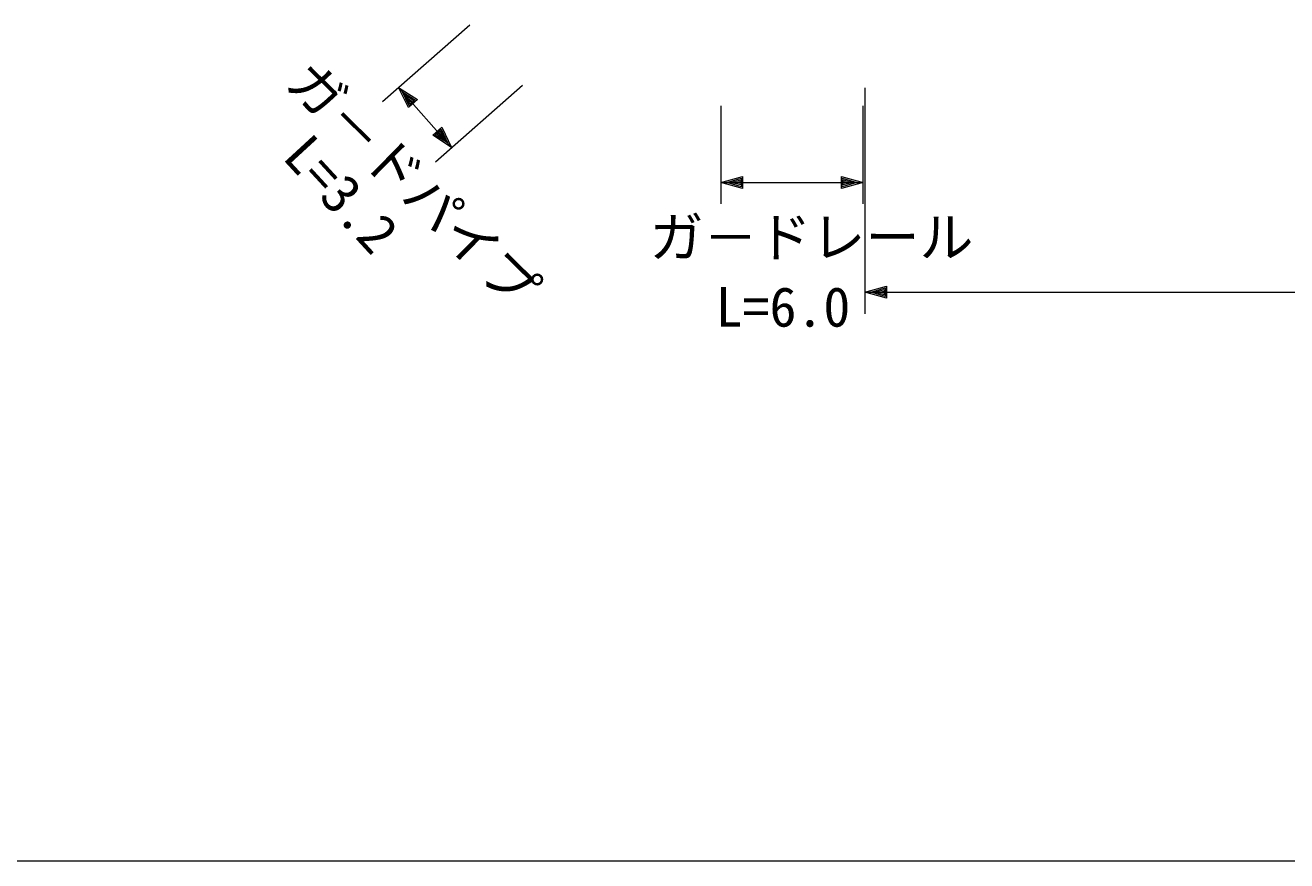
# Model space of a CAD drawing. Units: millimetres, scale not verified. Extents: x 40000 to 680000, y 20000 to 380000.
# Drawn here: x 180477 to 238894, y 205000 to 243696 of the extents above; entities that cross this region are included whole.
import ezdxf
from ezdxf.enums import TextEntityAlignment as Align

# ---------------------------------------------------------------- set-up
doc = ezdxf.new("R2010")
doc.units = ezdxf.units.MM
doc.header["$LTSCALE"] = 1000
doc.layers.add('M-STR-HTXT', color=7, linetype='Continuous', lineweight=13)
doc.layers.add('M-TTL-BAND', color=7, linetype='Continuous', lineweight=13)
doc.styles.add('ＭＳ ゴシック', font='')
doc.styles.get('ＭＳ ゴシック').set_extended_font_data('MS Gothic')

msp = doc.modelspace()

# ---------------------------------------------------------------- linework, layer by layer
at = {"layer": 'M-STR-HTXT'}
for p, q in [((201057, 243696), (197016, 240155)), ((197767, 240813), (200218, 238035)), ((197767, 240813), (198637, 240249)), ((198217, 239881), (197767, 240813)), ((199467, 237377), (203508, 240919)), ((219352, 240804), (219352, 230337)), ((197952, 240604), (198551, 240226)), ((198250, 239963), (197952, 240604)), ((198057, 240484), (198464, 240204)), ((198284, 240046), (198057, 240484)), ((198216, 240304), (198378, 240181)), ((198318, 240128), (198216, 240304)), ((198637, 240249), (198217, 239881)), ((198551, 240226), (198250, 239963)), ((198464, 240204), (198284, 240046)), ((198378, 240181), (198318, 240128)), ((212688, 239962), (212688, 235422)), ((219272, 235422), (219272, 239962)), ((199347, 238599), (199768, 238968)), ((199768, 238968), (200218, 238035)), ((200218, 238035), (199347, 238599)), ((199434, 238622), (199734, 238885)), ((200033, 238245), (199434, 238622)), ((199520, 238645), (199700, 238803)), ((199927, 238365), (199520, 238645)), ((199607, 238667), (199667, 238720)), ((199769, 238544), (199607, 238667)), ((199667, 238720), (199769, 238544)), ((199700, 238803), (199927, 238365)), ((199734, 238885), (200033, 238245)), ((212688, 236418), (213688, 236697)), ((212968, 236418), (213648, 236617)), ((213648, 236617), (213648, 236219)), ((213688, 236697), (213688, 236139)), ((218272, 236139), (218272, 236697)), ((218272, 236697), (219272, 236418)), ((218312, 236219), (218312, 236617)), ((218312, 236617), (218992, 236418)), ((212688, 236418), (219272, 236418)), ((213688, 236139), (212688, 236418)), ((213648, 236219), (212968, 236418)), ((213128, 236418), (213608, 236538)), ((213608, 236299), (213128, 236418)), ((213368, 236418), (213568, 236458)), ((213568, 236378), (213368, 236418)), ((213568, 236458), (213568, 236378)), ((213608, 236538), (213608, 236299)), ((219272, 236418), (218272, 236139)), ((218992, 236418), (218312, 236219)), ((218352, 236299), (218352, 236538)), ((218352, 236538), (218832, 236418)), ((218832, 236418), (218352, 236299)), ((218392, 236378), (218392, 236458)), ((218392, 236458), (218592, 236418)), ((218592, 236418), (218392, 236378)), ((219352, 231333), (220352, 231612)), ((219352, 231333), (516589, 231333)), ((220352, 231054), (219352, 231333)), ((219632, 231333), (220312, 231532)), ((220312, 231134), (219632, 231333)), ((219792, 231333), (220272, 231453)), ((220272, 231213), (219792, 231333)), ((220032, 231333), (220232, 231373)), ((220232, 231293), (220032, 231333)), ((220232, 231373), (220232, 231293)), ((220272, 231453), (220272, 231213)), ((220312, 231532), (220312, 231134)), ((220352, 231612), (220352, 231054))]:
    msp.add_line(p, q, dxfattribs=at)
at = {"layer": 'M-TTL-BAND'}
msp.add_line((40000, 205000), (579000, 205000), dxfattribs=at)

# ---------------------------------------------------------------- texts
at = {"layer": 'M-STR-HTXT', "style": 'ＭＳ ゴシック'}
for s, rotation, p in [('ガ－ドパイプ', 315.498, (192071, 240537)), ('L=3.2', 312.597, (191927, 237184))]:
    msp.add_text(s, height=1833, rotation=rotation, dxfattribs=at).set_placement(p, align=Align.BOTTOM_LEFT)
for s, p in [('ガ－ドレール', (209382, 232413)), ('L=6.0', (212448, 229186))]:
    msp.add_text(s, height=1833, dxfattribs=at).set_placement(p, align=Align.BOTTOM_LEFT)

doc.saveas('drawing.dxf')
